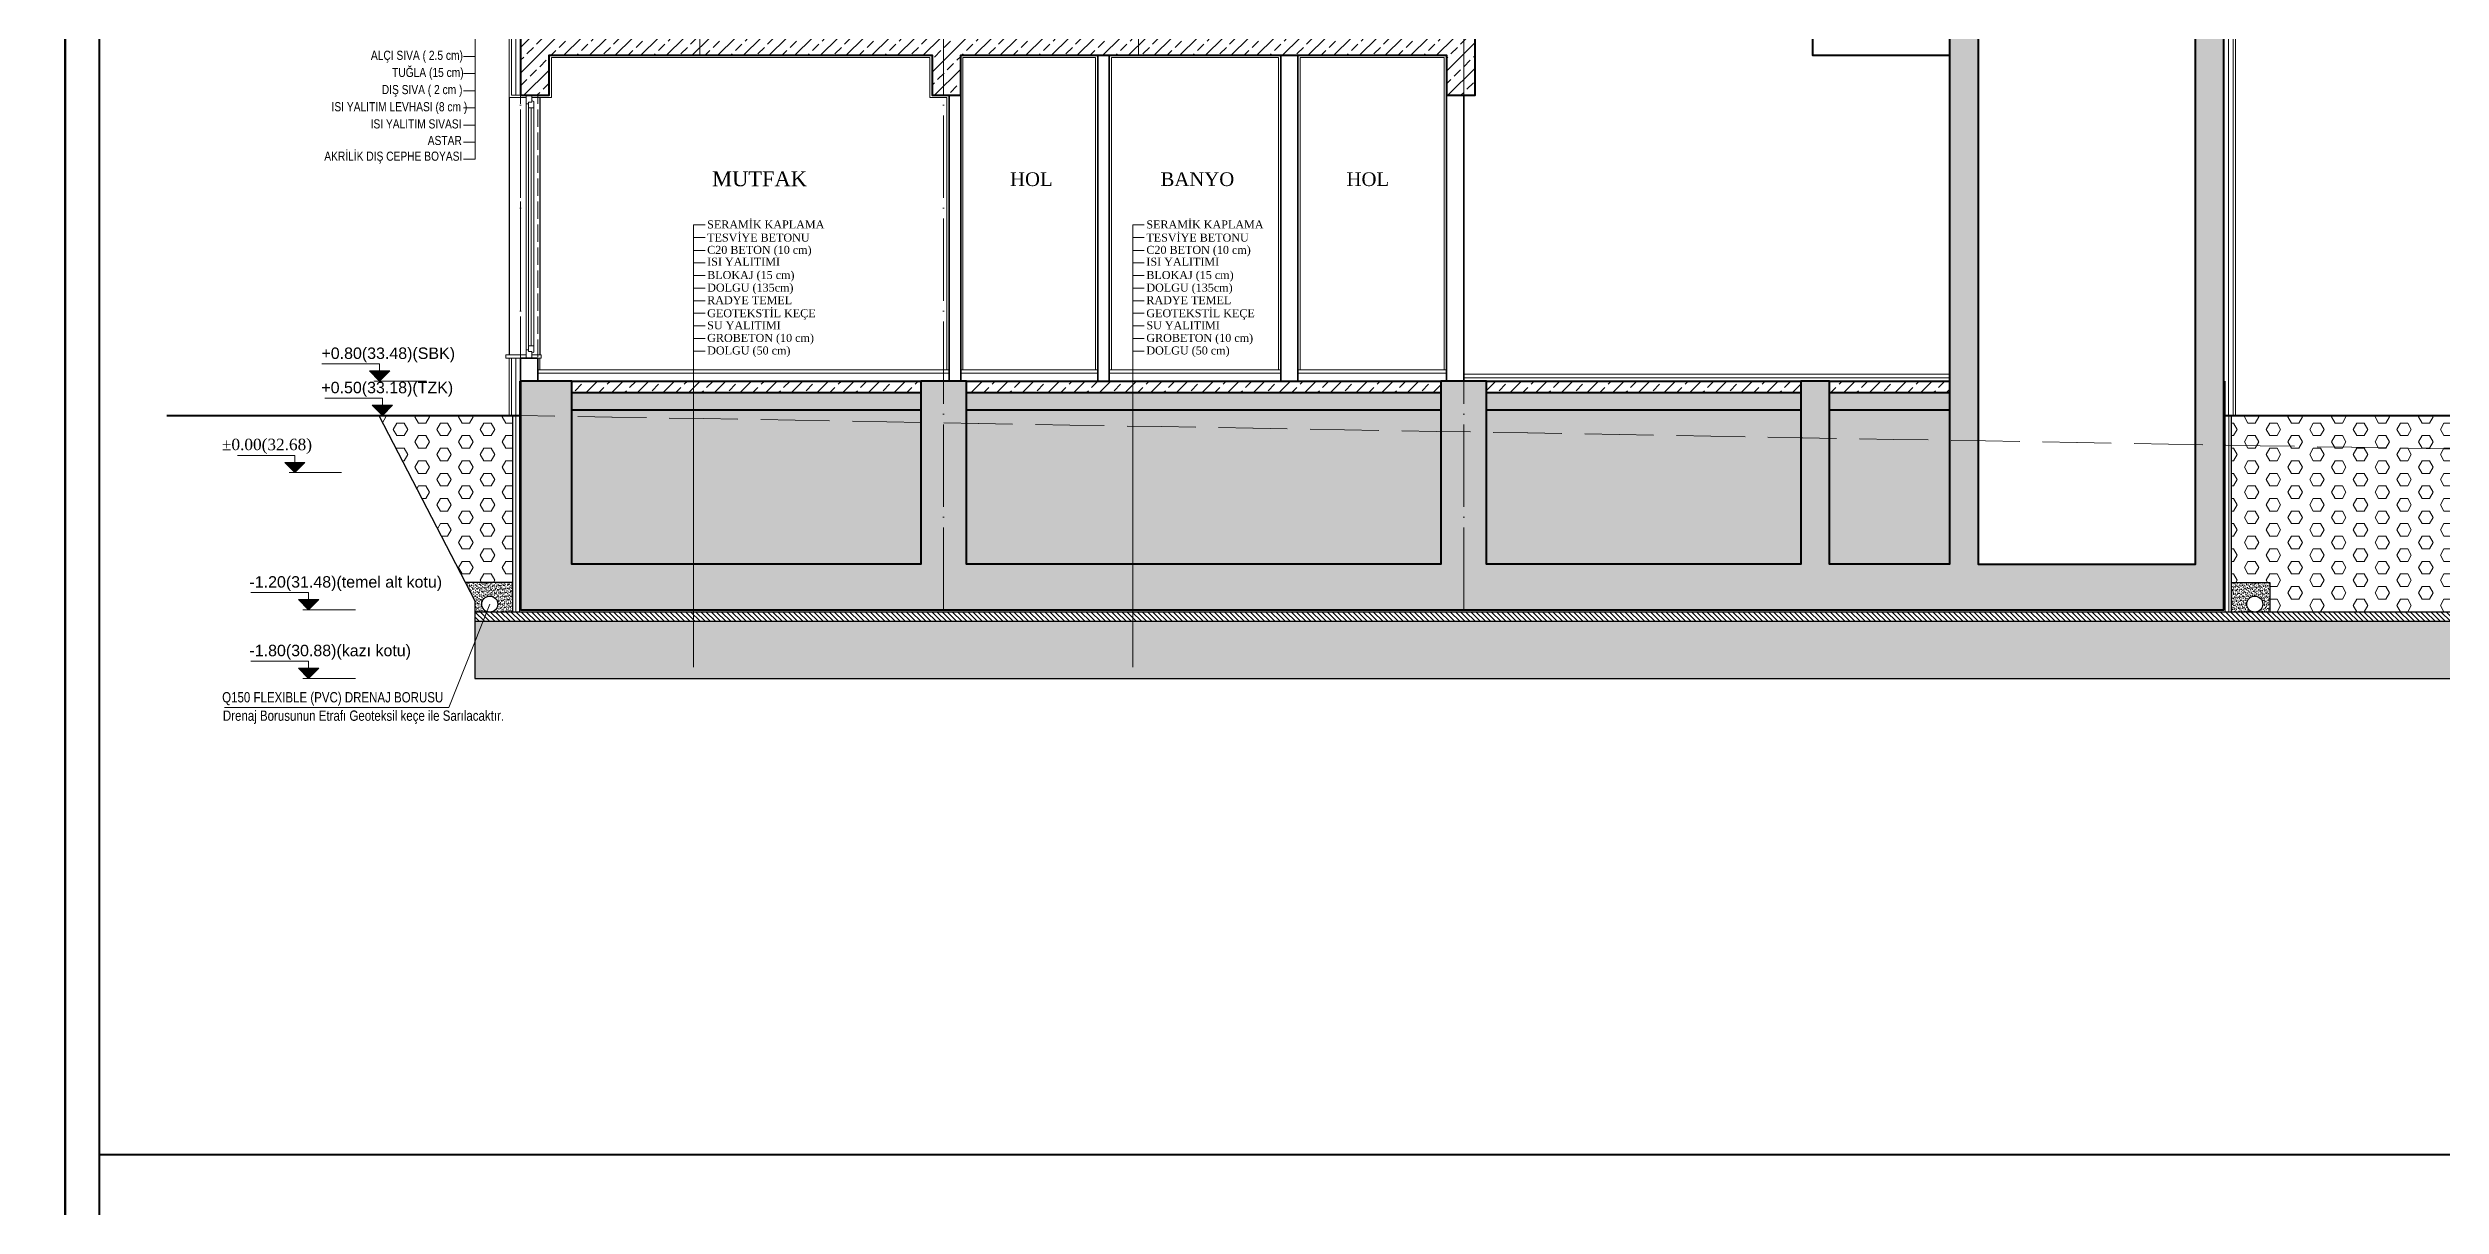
# Model space of a CAD drawing. Header units: millimetres. Extents: x 11587 to 81192, y -36083 to -25300.
# Drawn here: x 59777 to 61870, y -33878 to -32865 of the extents above; entities that cross this region are included whole.
import ezdxf

# ---------------------------------------------------------------- set-up
doc = ezdxf.new("R2010")
doc.units = ezdxf.units.MM
for name, pattern in [('AKS', [30, 24, -3, 0, -3]), ('IZDUSUM1', [20, 7.5, -5, 7.5, 0]), ('STRICHPUNKTX2', [2, 1, -0.5, 0, -0.5])]:
    doc.linetypes.add(name, pattern=pattern)
for name, color, linetype, lineweight in [('A-detay-yalıtım', 193, 'Continuous', 5), ('rtm-aks yeni', 7, 'AKS', 20), ('rtm-antet-02', 140, 'Continuous', 40), ('rtm-beton', 102, 'Continuous', 25), ('rtm-cam', 141, 'Continuous', 9), ('rtm-duv tugla', 22, 'Continuous', 35), ('rtm-izdusum-üst ince', 8, 'IZDUSUM1', 5), ('rtm-izdusum-üst kalın', 211, 'IZDUSUM1', 15), ('rtm-kesit katmanı-04', 33, 'Continuous', 25), ('rtm-kplm dos-seramik', 13, 'Continuous', 9), ('rtm-mhl-yazı-adı', 150, 'Continuous', 30), ('rtm-mhl-yazı-malzeme', 253, 'Continuous', 13), ('rtm-olcu-iç 01', 7, 'Continuous', 20), ('rtm-pen-ahsap', 35, 'Continuous', 13), ('rtm-plan katmanı-07', 135, 'Continuous', 9), ('rtm-sembol kot yazı', 7, 'Continuous', 20), ('rtm-sembol malzeme cizgisi', 242, 'Continuous', 20), ('rtm-symbol lvl', 242, 'Continuous', 20), ('rtm-sıva', 252, 'Continuous', 15), ('rtm-tarama-betonarme', 51, 'Continuous', 15), ('rtm-tarama-cakil', 8, 'Continuous', 5), ('rtm-tas_betonarme', 50, 'Continuous', 40), ('rtm-ylt-sürme', 4, 'Continuous', 5)]:
    doc.layers.add(name, color=color, linetype=linetype, lineweight=lineweight)
doc.layers.add('Tarama', color=7, linetype='Continuous')
doc.styles.add('ARIAL', font='times.ttf')
doc.styles.add('KT-isocpeur', font='arial.ttf', dxfattribs={"height": 10})
doc.styles.get("Standard").update_dxf_attribs({"font": 'arial.ttf'})
doc.styles.add('VAZ-OLCU', font='times.ttf', dxfattribs={"height": 60})
doc.linetypes.add('BATTING', pattern='A,0.00254,-2.54,[134,ltypeshp.shx,S=2.54,R=0,X=-2.54,Y=0],-5.08,[134,ltypeshp.shx,S=2.54,R=180,X=2.54,Y=0],-2.54', length=10.16254)
pattern_1 = [(37.5, (8403.004, -15567.9238), (-0.080001565, 2.44706619), [0, -1.9304, 0, -2.159, 0, -2.06375]), (7.5, (8403.004, -15567.9238), (2.24761642, 3.5841255), [0, -1.0414, 0, -1.7399, 0, -0.66675]), (327.5, (8401.4418, -15567.9238), (3.95496185, 0.00718592), [0, -0.635, 0, -2.286, 0, -2.9845]), (317.5, (8401.442, -15567.9238), (3.81778226, 1.11464662), [0, -0.3175, 0, -1.4986, 0, -1.7145])]
pattern_2 = [(0, (34573.885, -2309.14), (0, 10.9985226), [6.35, -12.7]), (120, (34573.885, -2309.14), (-9.525, -5.4992613), [6.35, -12.7]), (60, (34580.235, -2309.14), (-9.525, 5.4992613), [6.35, -12.7])]
pattern_3 = [(45, (34573.885, -2309.14), (-11.22532, 11.22532), []), (45, (34585.11, -2309.14), (-11.22532, 11.22532), [7.9375, -3.96875])]

msp = doc.modelspace()

# ---------------------------------------------------------------- hatches: boundary and pattern name
at = {"layer": 'rtm-olcu-iç 01'}
h = msp.add_hatch(dxfattribs=at)
h.set_pattern_fill('AR-CONC', color=256, scale=0.2, style=0)
h.set_pattern_definition([(50, (-416893.553, -4539006.48), (36.4369338, -3.1878171), [3.81, -41.91]), (355, (-416893.553, -4539006.48), (-7.0486843, 38.21136905), [3.048, -33.52811683]), (100.4514447, (-416890.517, -4539006.745), (29.38824942, 35.02355038), [3.23800176, -35.61804892]), (46.1842, (-416893.553, -4538996.32), (54.2158082, -8.4084656), [5.715, -62.865]), (96.6355576, (-416889.035, -4538997.02), (47.4808268, 49.4852249), [4.8570046, -53.4271216]), (351.1841512, (-416893.553, -4538996.32), (47.4808268, 49.4852249), [4.5719934, -50.2919464]), (21, (-416888.473, -4538998.86), (30.32287825, -20.45303964), [3.81, -41.91]), (326, (-416888.473, -4538998.86), (12.36040567, 36.83759322), [3.048, -33.528]), (71.451445, (-416885.946, -4539000.564), (42.68328386, 16.38455378), [3.23800176, -35.61798752]), (37.5, (-416893.553, -4539006.48), (0.61772065, 16.911007775), [0, -33.1216, 0, -34.036, 0, -33.655]), (7.5, (-416893.553, -4539006.48), (13.3639325, 20.036114964), [0, -19.4056, 0, -32.3596, 0, -12.827]), (327.5, (-416904.882, -4539006.48), (27.118119033, -1.1457488), [0, -12.7, 0, -39.624, 0, -52.578]), (317.5, (-416909.962, -4539006.48), (29.62583628, 5.08529821), [0, -16.51, 0, -26.3144, 0, -37.338])])
h.paths.add_polyline_path([(66220.1, -33416.34), (66220.08, -33366.34), (60150.08, -33366.34), (60150.07, -33416.34)])
at = {"layer": 'rtm-symbol lvl'}
for points in [[(60075.65, -33147.43), (60066.74, -33156.34), (60057.83, -33147.43)], [(60075.65, -33147.43), (60066.74, -33156.34), (60057.83, -33147.43)], [(60078.17, -33177.43), (60069.26, -33186.34), (60060.35, -33177.43)], [(60078.17, -33177.43), (60069.26, -33186.34), (60060.35, -33177.43)], [(60001.44, -33227.5), (59992.6, -33236.34), (59983.76, -33227.5)], [(60001.44, -33227.5), (59992.6, -33236.34), (59983.76, -33227.5)], [(60013.54, -33347.43), (60004.63, -33356.34), (59995.72, -33347.43)], [(60013.54, -33347.43), (60004.63, -33356.34), (59995.72, -33347.43)], [(60013.54, -33407.43), (60004.63, -33416.34), (59995.72, -33407.43)], [(60013.54, -33407.43), (60004.63, -33416.34), (59995.72, -33407.43)]]:
    msp.add_hatch(color=256, dxfattribs=at).paths.add_polyline_path(points)
at = {"layer": 'rtm-tarama-betonarme', "ltscale": 1.5}
h = msp.add_hatch(dxfattribs=at)
h.set_pattern_fill('ANSI33', color=256, scale=2.5, style=0)
h.set_pattern_definition(pattern_3)
h.paths.add_polyline_path([(61680.08, -31976.34), (61000.08, -31976.34), (61000.08, -32026.34), (61025.08, -32026.34), (61025.08, -31991.34), (61440.08, -31991.34), (61440.08, -33316.34), (61335.08, -33316.34), (61335.08, -33156.34), (61310.08, -33156.34), (61310.08, -33316.34), (61035.08, -33316.34), (61035.08, -33156.34), (60995.08, -33156.34), (60995.08, -33316.34), (60580.08, -33316.34), (60580.08, -33156.34), (60540.08, -33156.34), (60540.08, -33316.34), (60235.08, -33316.34), (60235.08, -33156.34), (60190.08, -33156.34), (60190.08, -33356.34), (61680.08, -33356.34)])
h.paths.add_polyline_path([(61465.08, -31991.34), (61655.08, -31991.34), (61655.08, -33316.34), (61465.08, -33316.34)], flags=16)
h = msp.add_hatch(dxfattribs=at)
h.set_pattern_fill('ANSI33', color=256, scale=2.5, style=0)
h.set_pattern_definition(pattern_3)
h.paths.add_polyline_path([(60575.08, -32271.34), (61000.08, -32271.34), (61000.08, -32306.34), (61025.08, -32306.34), (61025.08, -32256.34), (60110.08, -32256.34), (60110.08, -32271.34), (60190.08, -32271.34), (60190.08, -32306.34), (60195.08, -32306.34), (60215.08, -32306.34), (60215.08, -32271.34), (60550.08, -32271.34), (60550.08, -32306.34), (60575.08, -32306.34)])
h.paths.add_polyline_path([(61025.08, -32556.34), (60190.08, -32556.34), (60190.08, -32606.34), (60195.08, -32606.34), (60215.08, -32606.34), (60215.08, -32571.34), (60550.08, -32571.34), (60550.08, -32606.34), (60575.08, -32606.34), (60575.08, -32571.34), (61000.08, -32571.34), (61000.08, -32606.34), (61025.08, -32606.34)])
h.paths.add_polyline_path([(60575.08, -32871.34), (61000.08, -32871.34), (61000.08, -32906.34), (61025.08, -32906.34), (61025.08, -32856.34), (60190.08, -32856.34), (60190.08, -32906.34), (60195.08, -32906.34), (60215.08, -32906.34), (60215.08, -32871.34), (60550.08, -32871.34), (60550.08, -32906.34), (60575.08, -32906.34)])
h = msp.add_hatch(dxfattribs=at)
h.set_pattern_fill('ANSI33', color=256, scale=2.5, style=0)
h.set_pattern_definition(pattern_3)
h.paths.add_polyline_path([(60540.08, -33156.34), (60235.08, -33156.34), (60235.08, -33166.34), (60540.08, -33166.34)])
h.paths.add_polyline_path([(60995.08, -33156.34), (60580.08, -33156.34), (60580.08, -33166.34), (60995.08, -33166.34)])
h.paths.add_polyline_path([(61310.08, -33156.34), (61035.08, -33156.34), (61035.08, -33166.34), (61310.08, -33166.34)])
h.paths.add_polyline_path([(61440.08, -33156.34), (61335.08, -33156.34), (61335.08, -33166.34), (61440.08, -33166.34)])
at = {"layer": 'rtm-tarama-cakil'}
h = msp.add_hatch(dxfattribs=at)
h.set_pattern_fill('AR-CONC', color=256, scale=0.1, style=0)
h.set_pattern_definition([(50, (34573.885, -2309.14), (18.218467, -1.5939086), [1.905, -20.955]), (355, (34573.885, -2309.14), (-3.524342, 19.1056845), [1.524, -16.764058]), (100.451445, (34575.403, -2309.273), (14.694125, 17.511775), [1.619001, -17.8090245]), (46.1842, (34573.885, -2304.06), (27.107904, -4.204233), [2.8575, -31.4325]), (96.63556, (34576.144, -2304.41), (23.740413, 24.742612), [2.428502, -26.71356]), (351.18415, (34573.885, -2304.06), (23.740413, 24.742612), [2.285997, -25.145973]), (21, (34576.425, -2305.33), (15.161439, -10.22652), [1.905, -20.955]), (326, (34576.425, -2305.33), (6.180203, 18.418797), [1.524, -16.764]), (71.451445, (34577.688, -2306.182), (21.341642, 8.192277), [1.619001, -17.808994]), (37.5, (34573.885, -2309.14), (0.3088603, 8.4555039), [0, -16.5608, 0, -17.018, 0, -16.8275]), (7.5, (34573.885, -2309.14), (6.6819663, 10.0180575), [0, -9.7028, 0, -16.1798, 0, -6.4135]), (327.5, (34568.221, -2309.14), (13.5590595, -0.5728744), [0, -6.35, 0, -19.812, 0, -26.289]), (317.5, (34565.681, -2309.14), (14.812918, 2.542649), [0, -8.255, 0, -13.1572, 0, -18.669])])
h.paths.add_polyline_path([(60540.08, -33166.34), (60235.08, -33166.34), (60235.08, -33181.34), (60540.08, -33181.34)])
h.paths.add_polyline_path([(60995.08, -33166.34), (60580.08, -33166.34), (60580.08, -33181.34), (60995.08, -33181.34)])
h.paths.add_polyline_path([(61310.08, -33166.34), (61035.08, -33166.34), (61035.08, -33181.34), (61310.08, -33181.34)])
h.paths.add_polyline_path([(61440.08, -33166.34), (61335.08, -33166.34), (61335.08, -33181.34), (61440.08, -33181.34)])
h = msp.add_hatch(dxfattribs=at)
h.set_pattern_fill('HEX', color=256, scale=2, style=0)
h.set_pattern_definition(pattern_2)
h.paths.add_polyline_path([(60183.38, -33186.34), (60066.01, -33186.34), (60141.77, -33332.34), (60183.38, -33332.34)])
h = msp.add_hatch(dxfattribs=at)
h.set_pattern_fill('HEX', color=256, scale=2, style=0)
h.set_pattern_definition(pattern_2)
h.paths.add_polyline_path([(61440.08, -33316.34), (61440.08, -33181.34), (61335.08, -33181.34), (61335.08, -33316.34)])
h.paths.add_polyline_path([(61310.08, -33316.34), (61310.08, -33181.34), (61035.08, -33181.34), (61035.08, -33316.34)])
h.paths.add_polyline_path([(60995.08, -33316.34), (60995.08, -33181.34), (60580.08, -33181.34), (60580.08, -33316.34)])
h.paths.add_polyline_path([(60540.08, -33316.34), (60540.08, -33181.34), (60235.08, -33181.34), (60235.08, -33316.34)])
h = msp.add_hatch(dxfattribs=at)
h.set_pattern_fill('HEX', color=256, scale=2, style=0)
h.set_pattern_definition(pattern_2)
h.paths.add_polyline_path([(61686.78, -33186.34), (61686.78, -33332.34), (61720.1, -33332.34), (61720.1, -33358.34), (61925.05, -33358.34), (61925.05, -33332.34), (61958.38, -33332.34), (61958.38, -33186.34)])
h = msp.add_hatch(dxfattribs=at)
h.set_pattern_fill('AR-SAND', color=256, scale=0.05, style=0)
h.set_pattern_definition(pattern_1)
edge = h.paths.add_edge_path()
edge.add_line((60183.38, -33332.34), (60141.77, -33332.34))
edge.add_line((60141.77, -33332.34), (60150.08, -33348.34))
edge.add_line((60150.08, -33348.34), (60150.08, -33358.35))
edge.add_line((60150.08, -33358.35), (60163.17, -33358.34))
edge.add_arc((60163.17, -33351.34), 7, 180, 270, ccw=False)
edge.add_arc((60163.17, -33351.34), 7, 0, 180, ccw=False)
edge.add_arc((60163.17, -33351.34), 7, -90, 0, ccw=False)
edge.add_line((60163.17, -33358.34), (60183.38, -33358.34))
edge.add_line((60183.38, -33358.34), (60183.38, -33332.34))
h = msp.add_hatch(dxfattribs=at)
h.set_pattern_fill('AR-SAND', color=256, scale=0.05, style=0)
h.set_pattern_definition(pattern_1)
edge = h.paths.add_edge_path()
edge.add_line((61686.8, -33332.34), (61720.1, -33332.34))
edge.add_line((61720.1, -33332.34), (61720.1, -33348.34))
edge.add_line((61720.1, -33348.34), (61720.1, -33358.35))
edge.add_line((61720.1, -33358.35), (61707, -33358.34))
edge.add_arc((61707, -33351.34), 7, 270, 360)
edge.add_arc((61707, -33351.34), 7, 0, 180)
edge.add_arc((61707, -33351.34), 7, 180, 270)
edge.add_line((61707, -33358.34), (61686.8, -33358.34))
edge.add_line((61686.8, -33358.34), (61686.8, -33332.34))
at = {"layer": 'Tarama'}
h = msp.add_hatch(dxfattribs=at)
h.set_pattern_fill('ANSI31', color=256, angle=90, style=0)
h.set_pattern_definition([(135, (-492950.67, -4547263.4504), (-2.2450640303, -2.2450640303), [])])
h.paths.add_polyline_path([(66220.08, -33366.34), (66220.08, -33358.34), (60150.08, -33358.34), (60150.08, -33366.34)])

# ---------------------------------------------------------------- linework, layer by layer
at = {"layer": 'A-detay-yalıtım', "linetype": 'BATTING', "ltscale": 0.35}
for points in [[(61684.08, -33186.34), (61684.08, -31926.34)], [(60186.08, -32906.34), (60186.08, -32836.34)], [(60186.08, -33186.34), (60186.08, -33136.34)]]:
    msp.add_lwpolyline(points, dxfattribs=at)
at = {"layer": 'A-detay-yalıtım', "linetype": 'BATTING', "ltscale": 0.2}
for points in [[(60185.88, -33358.34), (60185.88, -33186.34)], [(61684.28, -33358.34), (61684.28, -33186.34)]]:
    msp.add_lwpolyline(points, dxfattribs=at)
at = {"layer": 'rtm-aks yeni', "ltscale": 3}
for p, q in [((60190.08, -33356.34), (60190.08, -31726.34)), ((60560.08, -33356.34), (60560.08, -31726.34)), ((61015.08, -33356.34), (61015.08, -31726.34)), ((61680.08, -33356.34), (61680.08, -31726.34))]:
    msp.add_line(p, q, dxfattribs=at)
at = {"layer": 'rtm-antet-02'}
for points in [[(51136.61, -31582.89), (51136.61, -36082.89), (59791.61, -36082.89), (59791.61, -31582.89), (51136.61, -31582.89)], [(59791.61, -31582.89), (59791.61, -36082.89), (68391.61, -36082.89), (68391.61, -31582.89), (59791.61, -31582.89)], [(68361.61, -33832.89), (59821.61, -33832.89)]]:
    msp.add_lwpolyline(points, dxfattribs=at)
msp.add_lwpolyline([(59821.61, -31612.89), (59821.61, -36052.89), (68361.61, -36052.89), (68361.61, -31612.89)], close=True, dxfattribs=at)
at = {"layer": 'rtm-beton'}
msp.add_line((66220.08, -33358.34), (60150.08, -33358.34), dxfattribs=at)
for points in [[(60150.08, -33358.34), (60150.07, -33416.34), (66220.1, -33416.34), (66220.08, -33358.34)], [(60150.08, -33366.34), (66220.08, -33366.34)]]:
    msp.add_lwpolyline(points, dxfattribs=at)
at = {"layer": 'rtm-cam'}
msp.add_line((60199.33, -32917.34), (60199.33, -33125.34), dxfattribs=at)
at = {"layer": 'rtm-duv tugla'}
for points in [[(60695.08, -32871.34), (60695.08, -33156.34)], [(60705.08, -32871.34), (60705.08, -33156.34)], [(60855.08, -32871.34), (60855.08, -33156.34)], [(60870.08, -32871.34), (60870.08, -33156.34)], [(60565.08, -32906.34), (60565.08, -33156.34)], [(60575.08, -32906.34), (60575.08, -33156.34)], [(61000.08, -32906.34), (61000.08, -33156.34)], [(61015.08, -32906.34), (61015.08, -33156.34)], [(60190.08, -33156.34), (60190.08, -33136.34), (60205.08, -33136.34), (60205.08, -33156.34)]]:
    msp.add_lwpolyline(points, dxfattribs=at)
at = {"layer": 'rtm-izdusum-üst ince'}
for points in [[(60190.08, -32906.34), (60190.08, -33136.34)], [(60205.08, -32906.34), (60205.08, -33136.34)]]:
    msp.add_lwpolyline(points, dxfattribs=at)
at = {"layer": 'rtm-izdusum-üst kalın', "ltscale": 4}
msp.add_lwpolyline([(60190.08, -33186.34), (61915.08, -33216.34), (66180.08, -33216.34), (67840.08, -33266.34), (68123.7, -33266.34)], dxfattribs=at)
at = {"layer": 'rtm-kesit katmanı-04'}
for points in [[(60180.08, -32908.34), (60180.08, -33133.34)], [(60207.08, -32908.34), (60207.08, -33133.34)], [(60066.01, -33186.34), (60150.08, -33348.34), (60150.08, -33358.34)], [(60183.38, -33358.34), (60183.38, -33186.34)], [(61686.78, -33358.34), (61686.78, -33186.34)], [(60183.38, -33332.34), (60141.77, -33332.34)], [(61686.8, -33332.34), (61720.1, -33332.34)], [(61720.1, -33332.34), (61720.1, -33358.34)]]:
    msp.add_lwpolyline(points, dxfattribs=at)
for centre in [(60163.17, -33351.34), (61707, -33351.34)]:
    msp.add_circle(centre, 7, dxfattribs=at)
at = {"layer": 'rtm-kplm dos-seramik'}
for points in [[(60195.08, -33136.34), (60177.08, -33136.34), (60177.08, -33133.34), (60195.08, -33133.34)], [(60200.08, -33136.34), (60208.08, -33136.34), (60208.08, -33133.34), (60200.08, -33133.34)], [(60565.08, -33146.34), (60205.08, -33146.34)], [(60565.08, -33149.34), (60205.08, -33149.34)], [(60695.08, -33146.34), (60575.08, -33146.34)], [(60695.08, -33149.34), (60575.08, -33149.34)], [(60855.08, -33146.34), (60705.08, -33146.34)], [(60855.08, -33149.34), (60705.08, -33149.34)], [(61000.08, -33146.34), (60870.08, -33146.34)], [(61000.08, -33149.34), (60870.08, -33149.34)], [(61440.08, -33150.34), (61015.08, -33150.34)], [(61440.08, -33153.34), (61015.08, -33153.34)]]:
    msp.add_lwpolyline(points, dxfattribs=at)
at = {"layer": 'rtm-pen-ahsap'}
for p, q in [((60195.08, -32913.84), (60195.08, -32906.34)), ((60200.08, -32906.34), (60200.08, -32912.34)), ((60195.08, -32913.84), (60197.08, -32913.84)), ((60197.08, -32912.34), (60197.08, -32917.34)), ((60197.08, -32912.34), (60200.08, -32912.34)), ((60197.08, -33125.34), (60197.08, -32917.34)), ((60197.08, -32917.34), (60201.58, -32917.34)), ((60201.58, -32911.71), (60201.58, -32917.34)), ((60201.58, -33125.34), (60201.58, -32917.34)), ((60195.08, -33128.84), (60195.08, -33136.34)), ((60195.08, -33128.84), (60197.08, -33128.84)), ((60200.08, -33136.34), (60195.08, -33136.34)), ((60197.08, -33125.34), (60201.58, -33125.34)), ((60197.08, -33125.34), (60197.08, -33130.34)), ((60197.08, -33130.34), (60200.08, -33130.34)), ((60200.08, -33136.34), (60200.08, -33130.34)), ((60201.58, -33130.98), (60200.08, -33131.84)), ((60201.58, -33125.34), (60201.58, -33130.98))]:
    msp.add_line(p, q, dxfattribs=at)
msp.add_lwpolyline([(60201.58, -32911.71), (60200.08, -32910.84)], dxfattribs=at)
at = {"layer": 'rtm-plan katmanı-07'}
msp.add_lwpolyline([(60195.08, -32913.84), (60195.08, -33128.84)], dxfattribs=at)
at = {"layer": 'rtm-sembol malzeme cizgisi'}
for p, q in [((60150.27, -32872.3), (60140.08, -32872.3)), ((60150.27, -32887.3), (60140.08, -32887.3)), ((60150.27, -32902.3), (60140.08, -32902.3)), ((60150.27, -32917.3), (60140.08, -32917.3)), ((60150.27, -32932.3), (60140.08, -32932.3)), ((60150.27, -32947.3), (60140.08, -32947.3)), ((60150.27, -32962.3), (60140.08, -32962.3)), ((60341.37, -33406.37), (60341.37, -33019.74)), ((60341.37, -33019.74), (60351.55, -33019.74)), ((60341.37, -33030.74), (60351.55, -33030.74)), ((60725.52, -33406.37), (60725.52, -33019.74)), ((60725.52, -33019.74), (60735.71, -33019.74)), ((60725.52, -33030.74), (60735.71, -33030.74)), ((60341.37, -33041.99), (60351.55, -33041.99)), ((60341.37, -33052.99), (60351.55, -33052.99)), ((60725.52, -33041.99), (60735.71, -33041.99)), ((60725.52, -33052.99), (60735.71, -33052.99)), ((60341.37, -33063.99), (60351.55, -33063.99)), ((60341.37, -33074.99), (60351.55, -33074.99)), ((60725.52, -33063.99), (60735.71, -33063.99)), ((60725.52, -33074.99), (60735.71, -33074.99)), ((60341.37, -33085.99), (60351.55, -33085.99)), ((60341.37, -33096.99), (60351.55, -33096.99)), ((60725.52, -33085.99), (60735.71, -33085.99)), ((60725.52, -33096.99), (60735.71, -33096.99)), ((60341.37, -33107.99), (60351.55, -33107.99)), ((60725.52, -33107.99), (60735.71, -33107.99)), ((60341.37, -33118.99), (60351.55, -33118.99)), ((60341.37, -33129.99), (60351.55, -33129.99)), ((60725.52, -33118.99), (60735.71, -33118.99)), ((60725.52, -33129.99), (60735.71, -33129.99))]:
    msp.add_line(p, q, dxfattribs=at)
for points in [[(60346.77, -32871.34), (60346.77, -32765.81)], [(60730.62, -32871.34), (60730.62, -32765.81)], [(60150.27, -32842.3), (60150.27, -32962.3)], [(60163.17, -33351.34), (60127.41, -33441.67), (59931.16, -33441.67)]]:
    msp.add_lwpolyline(points, dxfattribs=at)
at = {"layer": 'rtm-symbol lvl'}
for p, q in [((60107.91, -33156.34), (60061.75, -33156.34)), ((60110.42, -33186.34), (60064.26, -33186.34)), ((60033.44, -33236.34), (59987.65, -33236.34)), ((60045.8, -33356.34), (59999.63, -33356.34)), ((60045.8, -33416.34), (59999.63, -33416.34))]:
    msp.add_line(p, q, dxfattribs=at)
for points in [[(60016.34, -33141.22), (60066.74, -33141.22), (60066.74, -33156.34)], [(60018.86, -33171.22), (60069.26, -33171.22), (60069.26, -33186.34)], [(59942.6, -33221.34), (59992.6, -33221.34), (59992.6, -33236.34)], [(59954.23, -33341.22), (60004.63, -33341.22), (60004.63, -33356.34)], [(59954.23, -33401.22), (60004.63, -33401.22), (60004.63, -33416.34)]]:
    msp.add_lwpolyline(points, dxfattribs=at)
for points in [[(60075.65, -33147.43), (60066.74, -33156.34), (60057.83, -33147.43)], [(60075.65, -33147.43), (60066.74, -33156.34), (60057.83, -33147.43)], [(60078.17, -33177.43), (60069.26, -33186.34), (60060.35, -33177.43)], [(60078.17, -33177.43), (60069.26, -33186.34), (60060.35, -33177.43)], [(60001.44, -33227.5), (59992.6, -33236.34), (59983.76, -33227.5)], [(60001.44, -33227.5), (59992.6, -33236.34), (59983.76, -33227.5)], [(60013.54, -33347.43), (60004.63, -33356.34), (59995.72, -33347.43)], [(60013.54, -33347.43), (60004.63, -33356.34), (59995.72, -33347.43)], [(60013.54, -33407.43), (60004.63, -33416.34), (59995.72, -33407.43)], [(60013.54, -33407.43), (60004.63, -33416.34), (59995.72, -33407.43)]]:
    msp.add_lwpolyline(points, close=True, dxfattribs=at)
at = {"layer": 'rtm-sıva'}
for points in [[(61688.08, -33186.34), (61688.08, -31926.34)], [(61690.08, -33186.34), (61690.08, -31926.34)], [(60195.08, -32908.34), (60180.08, -32908.34), (60180.08, -32836.34)], [(60195.08, -32906.34), (60182.08, -32906.34), (60182.08, -32836.34)], [(60200.08, -32908.34), (60217.08, -32908.34), (60217.08, -32873.34), (60548.08, -32873.34), (60548.08, -32908.34), (60563.08, -32908.34), (60563.08, -33146.34)], [(60577.08, -33146.34), (60577.08, -32873.34), (60693.08, -32873.34), (60693.08, -33146.34)], [(60707.08, -33146.34), (60707.08, -32873.34), (60853.08, -32873.34), (60853.08, -33146.34)], [(60872.08, -33146.34), (60872.08, -32873.34), (60998.08, -32873.34), (60998.08, -33146.34)], [(60180.08, -33186.34), (60180.08, -33136.34)], [(60182.08, -33186.34), (60182.08, -33136.34)], [(60207.08, -33146.34), (60207.08, -33136.34)]]:
    msp.add_lwpolyline(points, dxfattribs=at)
at = {"layer": 'rtm-tas_betonarme'}
for points in [[(61440.08, -31991.34), (61440.08, -33316.34), (61335.08, -33316.34), (61335.08, -33156.34), (61310.08, -33156.34), (61310.08, -33316.34), (61035.08, -33316.34), (61035.08, -33156.34), (60995.08, -33156.34), (60995.08, -33316.34), (60580.08, -33316.34), (60580.08, -33156.34), (60540.08, -33156.34), (60540.08, -33316.34), (60235.08, -33316.34), (60235.08, -33156.34), (60190.08, -33156.34), (60190.08, -33356.34), (61680.08, -33356.34), (61680.08, -31976.34), (61000.08, -31976.34)], [(61465.08, -31991.34), (61465.08, -33316.34), (61655.08, -33316.34), (61655.08, -31991.34), (61465.08, -31991.34)], [(61440.08, -32856.34), (61320.08, -32856.34), (61320.08, -32871.34), (61440.08, -32871.34)], [(60235.08, -33156.34), (60540.08, -33156.34)], [(60580.08, -33156.34), (60995.08, -33156.34)], [(61035.08, -33156.34), (61310.08, -33156.34)], [(61335.08, -33156.34), (61440.08, -33156.34)], [(60235.08, -33166.34), (60540.08, -33166.34)], [(60580.08, -33166.34), (60995.08, -33166.34)], [(61035.08, -33166.34), (61310.08, -33166.34)], [(61335.08, -33166.34), (61440.08, -33166.34)], [(59880.78, -33186.34), (60190.08, -33186.34)], [(60235.08, -33181.34), (60540.08, -33181.34)], [(60580.08, -33181.34), (60995.08, -33181.34)], [(61035.08, -33181.34), (61310.08, -33181.34)], [(61335.08, -33181.34), (61440.08, -33181.34)], [(61680.08, -33186.34), (61965.08, -33186.34)]]:
    msp.add_lwpolyline(points, dxfattribs=at)
msp.add_lwpolyline([(61025.08, -32856.34), (60190.08, -32856.34), (60190.08, -32906.34), (60215.08, -32906.34), (60215.08, -32871.34), (60550.08, -32871.34), (60550.08, -32906.34), (60575.08, -32906.34), (60575.08, -32871.34), (61000.08, -32871.34), (61000.08, -32906.34), (61025.08, -32906.34)], close=True, dxfattribs=at)
at = {"layer": 'rtm-ylt-sürme', "linetype": 'STRICHPUNKTX2', "ltscale": 10, "const_width": 0.865}
for points in [[(60189.08, -33156.34), (60189.08, -33358.34)], [(61681.08, -33156.34), (61681.08, -33358.34)]]:
    msp.add_lwpolyline(points, dxfattribs=at)

# ---------------------------------------------------------------- texts
at = {"layer": 'rtm-mhl-yazı-adı', "style": 'ARIAL'}
for s, height, p in [('MUTFAK', 13, (60357.68, -32985.87)), ('HOL', 12, (60618.24, -32985.68)), ('BANYO', 12, (60749.91, -32985.68)), ('HOL', 12, (60912.59, -32985.68))]:
    msp.add_text(s, height=height, dxfattribs=at).set_placement(p)
at = {"layer": 'rtm-mhl-yazı-malzeme', "width": 0.8}
for s, height, p in [('ALÇI SIVA ( 2.5 cm)', 8, (60059.2, -32875.32)), ('TUĞLA (15 cm)', 8, (60077.71, -32890.32)), ('DIŞ SIVA ( 2 cm )', 8, (60068.72, -32905.32)), (' ISI YALITIM LEVHASI (8 cm )', 8, (60022.28, -32920.32)), ('ISI YALITIM SIVASI', 8, (60058.93, -32935.32)), ('ASTAR', 8, (60108.89, -32949.84)), ('AKRİLİK DIŞ CEPHE BOYASI', 8, (60018.41, -32963.57)), ('Q150 FLEXIBLE (PVC) DRENAJ BORUSU ', 9, (59929.08, -33437.32)), ('Drenaj Borusunun Etrafı Geoteksil keçe ile Sarılacaktır.', 9, (59929.71, -33453.41))]:
    msp.add_text(s, height=height, dxfattribs=at).set_placement(p)
at = {"layer": 'rtm-mhl-yazı-malzeme', "style": 'ARIAL'}
for s, p in [('TESVİYE BETONU ', (60353.34, -33034.28)), ('SERAMİK KAPLAMA', (60353.34, -33022.76)), ('TESVİYE BETONU ', (60737.49, -33034.28)), ('SERAMİK KAPLAMA', (60737.49, -33022.76)), ('ISI YALITIMI ', (60353.34, -33055.34)), ('C20 BETON (10 cm) ', (60353.34, -33045.01)), ('ISI YALITIMI ', (60737.49, -33055.34)), ('C20 BETON (10 cm) ', (60737.49, -33045.01)), ('BLOKAJ (15 cm)', (60353.34, -33067.01)), ('DOLGU (135cm) ', (60353.34, -33078.01)), ('BLOKAJ (15 cm)', (60737.49, -33067.01)), ('DOLGU (135cm) ', (60737.49, -33078.01)), ('RADYE TEMEL', (60353.34, -33089.01)), ('GEOTEKSTİL KEÇE ', (60353.34, -33100.42)), ('RADYE TEMEL', (60737.49, -33089.01)), ('GEOTEKSTİL KEÇE ', (60737.49, -33100.42)), ('GROBETON (10 cm)', (60353.34, -33122.01)), ('SU YALITIMI ', (60353.34, -33111.01)), ('GROBETON (10 cm)', (60737.49, -33122.01)), ('SU YALITIMI ', (60737.49, -33111.01)), ('DOLGU (50 cm)', (60353.34, -33133.01)), ('DOLGU (50 cm)', (60737.49, -33133.01))]:
    msp.add_text(s, height=7, dxfattribs=at).set_placement(p)
at = {"layer": 'rtm-sembol kot yazı'}
for s, style, p in [('+0.80(33.48)(SBK)', 'KT-isocpeur', (60015.92, -33136.91, -240.41)), ('+0.50(33.18)(TZK)', 'KT-isocpeur', (60015.85, -33166.91, -240.41)), ('%%P0.00(32.68)', 'VAZ-OLCU', (59928.9, -33216.71, -106)), ('-1.20(31.48)(temel alt kotu)', 'KT-isocpeur', (59952.95, -33336.91, -240.41)), ('-1.80(30.88)(kazı kotu)', 'KT-isocpeur', (59952.95, -33396.91, -240.41))]:
    msp.add_text(s, height=10, dxfattribs=dict(at, style=style)).set_placement(p)

doc.saveas('drawing.dxf')
